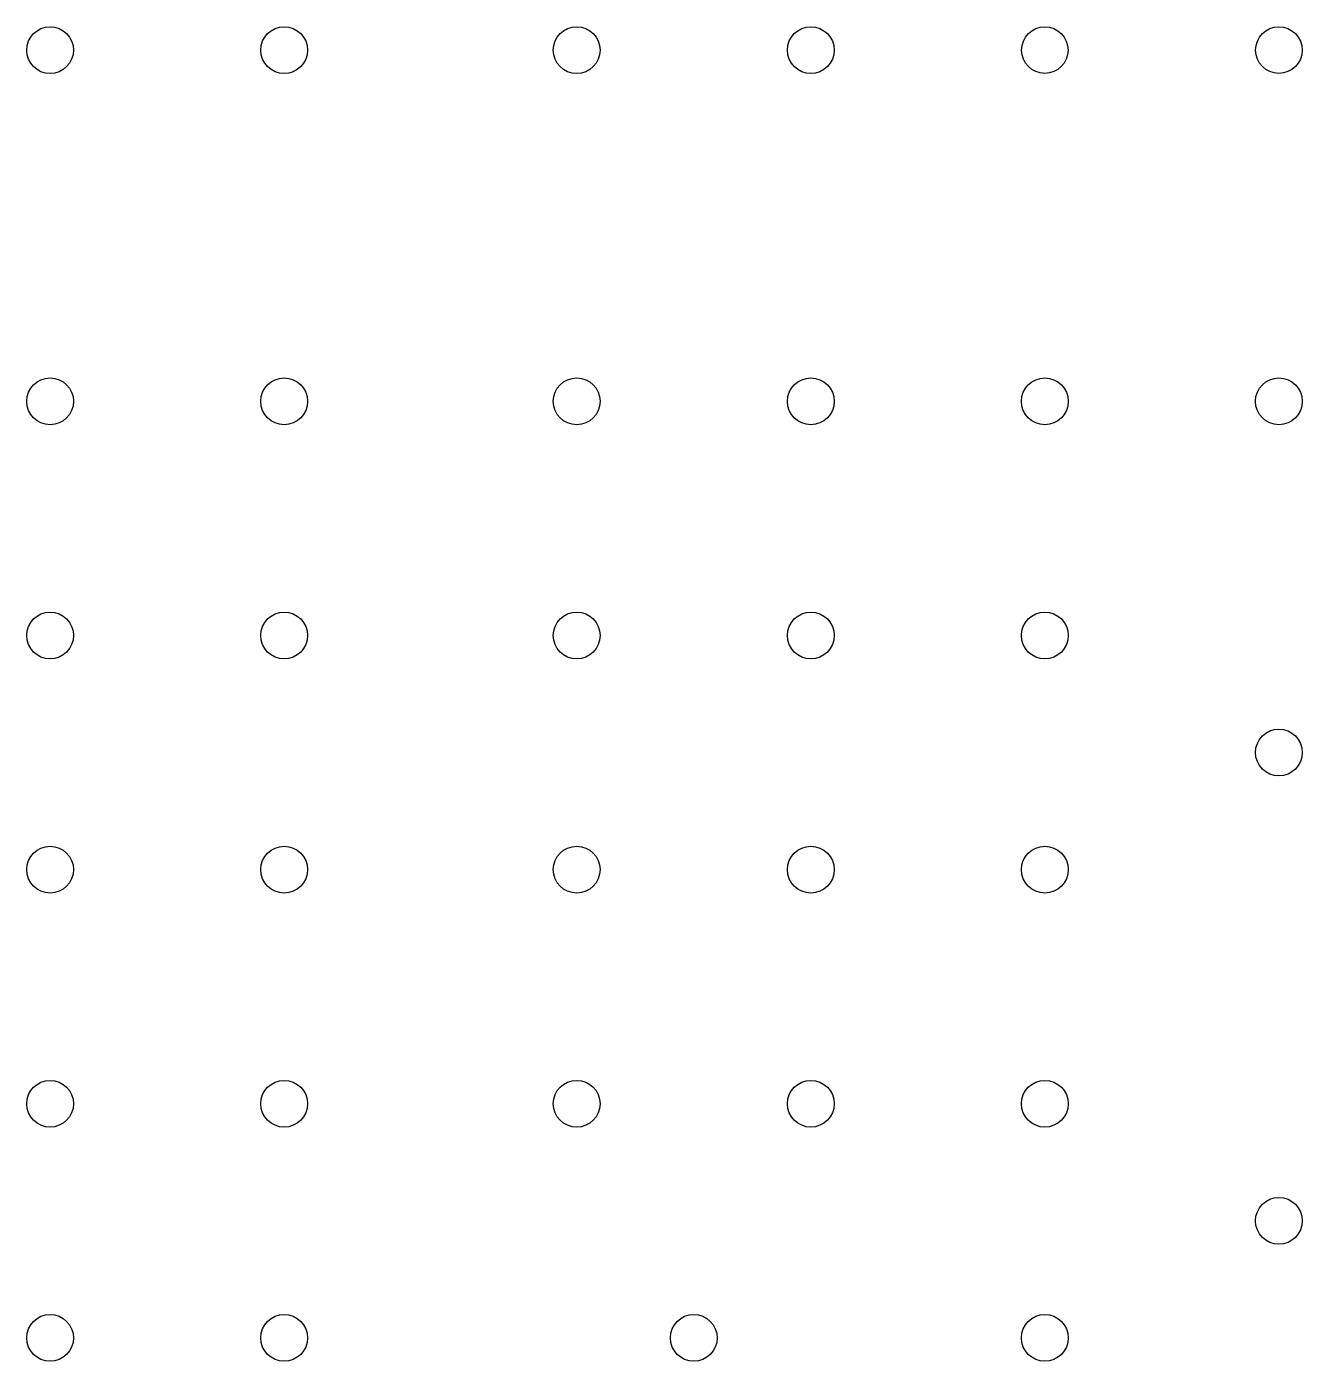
# Model space of a CAD drawing. Header units: millimetres. Extents: x 10 to 114, y 10 to 118.
import ezdxf

# ---------------------------------------------------------------- set-up
doc = ezdxf.new("R2010")
doc.units = ezdxf.units.MM
doc.layers.get('0').update_dxf_attribs({"linetype": 'CONTINUOUS'})

msp = doc.modelspace()

# ---------------------------------------------------------------- linework, layer by layer
for centre, radius in [((12, 116.5), 1.9), ((31, 116.5), 1.9), ((54.75, 116.5), 1.9), ((73.75, 116.5), 1.9), ((92.75, 116.5), 1.89), ((111.75, 116.5), 1.89), ((12, 88), 1.9), ((31, 88), 1.9), ((54.75, 88), 1.9), ((73.75, 88), 1.9), ((92.75, 88), 1.9), ((111.75, 88), 1.9), ((12, 69), 1.9), ((31, 69), 1.9), ((54.75, 69), 1.9), ((73.75, 69), 1.9), ((92.75, 69), 1.9), ((111.75, 59.5), 1.9), ((12, 50), 1.9), ((31, 50), 1.9), ((54.75, 50), 1.9), ((73.75, 50), 1.9), ((92.75, 50), 1.9), ((12, 31), 1.9), ((31, 31), 1.9), ((54.75, 31), 1.9), ((73.75, 31), 1.9), ((92.75, 31), 1.9), ((111.75, 21.5), 1.9), ((12, 12), 1.9), ((31, 12), 1.9), ((64.25, 12), 1.9), ((92.75, 12), 1.9)]:
    msp.add_circle(centre, radius)

doc.saveas('drawing.dxf')
